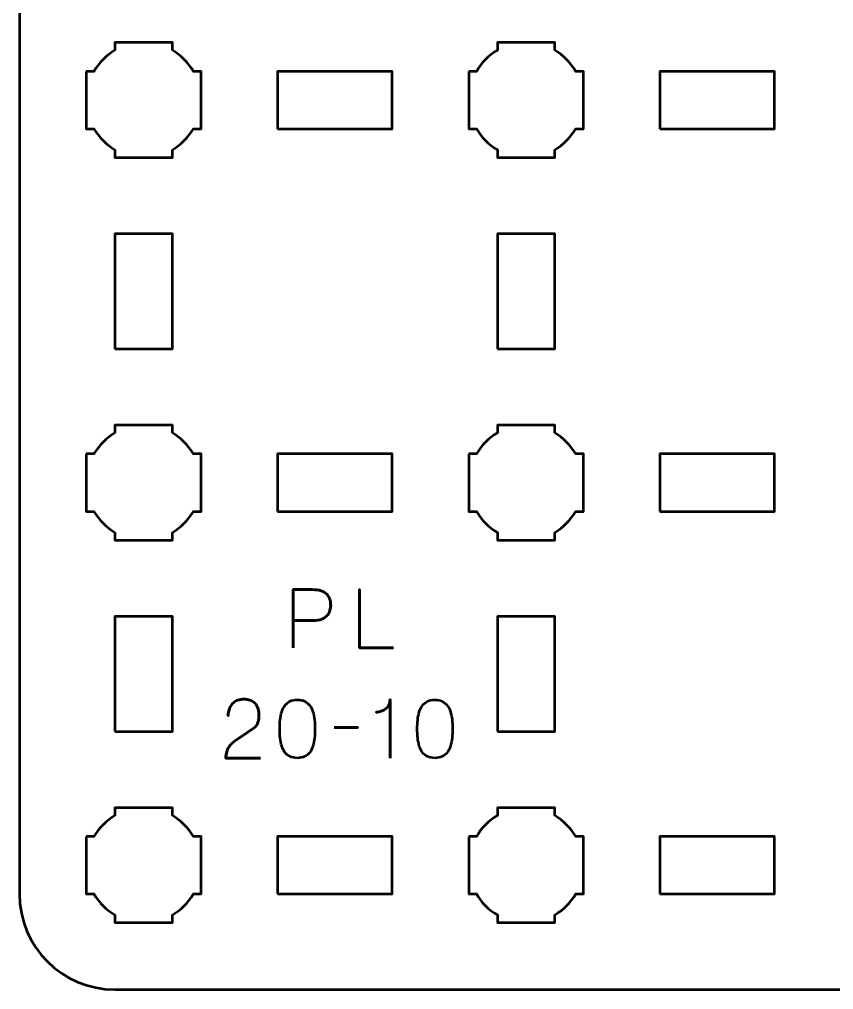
# Model space of a CAD drawing. Header units: centimetres. Extents: x -30.1 to 9.2, y -24.5 to -5.2.
# Drawn here: x -30.15 to -25.89, y -24.5 to -19.43 of the extents above; entities that cross this region are included whole.
import ezdxf

# ---------------------------------------------------------------- set-up
doc = ezdxf.new("R2010")
doc.units = ezdxf.units.CM
doc.header["$MEASUREMENT"] = 0
doc.layers.add('Layer 1', color=7, linetype='Continuous')

msp = doc.modelspace()

# ---------------------------------------------------------------- linework, layer by layer
at = {"layer": 'Layer 1', "lineweight": 53}
for points in [[(-28.8, -20), (-28.2, -20), (-28.2, -19.7), (-28.8, -19.7), (-28.8, -20)], [(-26.8, -20), (-26.2, -20), (-26.2, -19.7), (-26.8, -19.7), (-26.8, -20)], [(-29.65, -21.15), (-29.35, -21.15), (-29.35, -20.55), (-29.65, -20.55), (-29.65, -21.15)], [(-27.65, -21.15), (-27.35, -21.15), (-27.35, -20.55), (-27.65, -20.55), (-27.65, -21.15)], [(-28.8, -22), (-28.2, -22), (-28.2, -21.7), (-28.8, -21.7), (-28.8, -22)], [(-26.8, -22), (-26.2, -22), (-26.2, -21.7), (-26.8, -21.7), (-26.8, -22)], [(-29.65, -23.15), (-29.35, -23.15), (-29.35, -22.55), (-29.65, -22.55), (-29.65, -23.15)], [(-27.65, -23.15), (-27.35, -23.15), (-27.35, -22.55), (-27.65, -22.55), (-27.65, -23.15)], [(-28.8, -24), (-28.2, -24), (-28.2, -23.7), (-28.8, -23.7), (-28.8, -24)], [(-26.8, -24), (-26.2, -24), (-26.2, -23.7), (-26.8, -23.7), (-26.8, -24)]]:
    msp.add_lwpolyline(points, close=True, dxfattribs=at)
for points, knots in [([(-30.15, -24), (-30.15, -24), (-30.15, -5.7), (-30.15, -5.7), (-30.15, -5.7), (-30.15, -5.42391), (-29.92609, -5.2), (-29.65, -5.2), (-29.65, -5.2), (-29.65, -5.2), (8.65, -5.2), (8.65, -5.2), (8.65, -5.2), (8.92609, -5.2), (9.15, -5.42391), (9.15, -5.7), (9.15, -5.7), (9.15, -5.7), (9.15, -24), (9.15, -24), (9.15, -24), (9.15, -24.27609), (8.92609, -24.5), (8.65, -24.5), (8.65, -24.5), (8.65, -24.5), (-29.65, -24.5), (-29.65, -24.5), (-29.65, -24.5), (-29.92609, -24.5), (-30.15, -24.27609), (-30.15, -24)], [0, 0, 0, 0, 0.125, 0.125, 0.125, 0.125, 0.25, 0.25, 0.25, 0.25, 0.375, 0.375, 0.375, 0.375, 0.5, 0.5, 0.5, 0.5, 0.625, 0.625, 0.625, 0.625, 0.75, 0.75, 0.75, 0.75, 0.875, 0.875, 0.875, 0.875, 1, 1, 1, 1]), ([(-29.8, -19.7), (-29.8, -19.7), (-29.75985, -19.7), (-29.75985, -19.7), (-29.75985, -19.7), (-29.7335, -19.65447), (-29.69553, -19.6165), (-29.65, -19.59015), (-29.65, -19.59015), (-29.65, -19.59015), (-29.65, -19.55), (-29.65, -19.55), (-29.65, -19.55), (-29.65, -19.55), (-29.5, -19.55), (-29.5, -19.55), (-29.5, -19.55), (-29.5, -19.55), (-29.35, -19.55), (-29.35, -19.55), (-29.35, -19.55), (-29.35, -19.55), (-29.35, -19.59015), (-29.35, -19.59015), (-29.35, -19.59015), (-29.30447, -19.6165), (-29.2665, -19.65447), (-29.24015, -19.7), (-29.24015, -19.7), (-29.24015, -19.7), (-29.2, -19.7), (-29.2, -19.7), (-29.2, -19.7), (-29.2, -19.7), (-29.2, -19.85), (-29.2, -19.85), (-29.2, -19.85), (-29.2, -19.85), (-29.2, -20), (-29.2, -20), (-29.2, -20), (-29.2, -20), (-29.24015, -20), (-29.24015, -20), (-29.24015, -20), (-29.2665, -20.04553), (-29.30447, -20.0835), (-29.35, -20.10985), (-29.35, -20.10985), (-29.35, -20.10985), (-29.35, -20.15), (-29.35, -20.15), (-29.35, -20.15), (-29.35, -20.15), (-29.5, -20.15), (-29.5, -20.15), (-29.5, -20.15), (-29.5, -20.15), (-29.65, -20.15), (-29.65, -20.15), (-29.65, -20.15), (-29.65, -20.15), (-29.65, -20.10985), (-29.65, -20.10985), (-29.65, -20.10985), (-29.69553, -20.0835), (-29.7335, -20.04553), (-29.75985, -20), (-29.75985, -20), (-29.75985, -20), (-29.8, -20), (-29.8, -20), (-29.8, -20), (-29.8, -20), (-29.8, -19.85), (-29.8, -19.85), (-29.8, -19.85), (-29.8, -19.85), (-29.8, -19.7), (-29.8, -19.7)], [0, 0, 0, 0, 0.05, 0.05, 0.05, 0.05, 0.1, 0.1, 0.1, 0.1, 0.15, 0.15, 0.15, 0.15, 0.2, 0.2, 0.2, 0.2, 0.25, 0.25, 0.25, 0.25, 0.3, 0.3, 0.3, 0.3, 0.35, 0.35, 0.35, 0.35, 0.4, 0.4, 0.4, 0.4, 0.45, 0.45, 0.45, 0.45, 0.5, 0.5, 0.5, 0.5, 0.55, 0.55, 0.55, 0.55, 0.6, 0.6, 0.6, 0.6, 0.65, 0.65, 0.65, 0.65, 0.7, 0.7, 0.7, 0.7, 0.75, 0.75, 0.75, 0.75, 0.8, 0.8, 0.8, 0.8, 0.85, 0.85, 0.85, 0.85, 0.9, 0.9, 0.9, 0.9, 0.95, 0.95, 0.95, 0.95, 1, 1, 1, 1]), ([(-27.8, -19.7), (-27.8, -19.7), (-27.75985, -19.7), (-27.75985, -19.7), (-27.75985, -19.7), (-27.7335, -19.65447), (-27.69553, -19.6165), (-27.65, -19.59015), (-27.65, -19.59015), (-27.65, -19.59015), (-27.65, -19.55), (-27.65, -19.55), (-27.65, -19.55), (-27.65, -19.55), (-27.5, -19.55), (-27.5, -19.55), (-27.5, -19.55), (-27.5, -19.55), (-27.35, -19.55), (-27.35, -19.55), (-27.35, -19.55), (-27.35, -19.55), (-27.35, -19.59015), (-27.35, -19.59015), (-27.35, -19.59015), (-27.30447, -19.6165), (-27.2665, -19.65447), (-27.24015, -19.7), (-27.24015, -19.7), (-27.24015, -19.7), (-27.2, -19.7), (-27.2, -19.7), (-27.2, -19.7), (-27.2, -19.7), (-27.2, -19.85), (-27.2, -19.85), (-27.2, -19.85), (-27.2, -19.85), (-27.2, -20), (-27.2, -20), (-27.2, -20), (-27.2, -20), (-27.24015, -20), (-27.24015, -20), (-27.24015, -20), (-27.2665, -20.04553), (-27.30447, -20.0835), (-27.35, -20.10985), (-27.35, -20.10985), (-27.35, -20.10985), (-27.35, -20.15), (-27.35, -20.15), (-27.35, -20.15), (-27.35, -20.15), (-27.5, -20.15), (-27.5, -20.15), (-27.5, -20.15), (-27.5, -20.15), (-27.65, -20.15), (-27.65, -20.15), (-27.65, -20.15), (-27.65, -20.15), (-27.65, -20.10985), (-27.65, -20.10985), (-27.65, -20.10985), (-27.69553, -20.0835), (-27.7335, -20.04553), (-27.75985, -20), (-27.75985, -20), (-27.75985, -20), (-27.8, -20), (-27.8, -20), (-27.8, -20), (-27.8, -20), (-27.8, -19.85), (-27.8, -19.85), (-27.8, -19.85), (-27.8, -19.85), (-27.8, -19.7), (-27.8, -19.7)], [0, 0, 0, 0, 0.05, 0.05, 0.05, 0.05, 0.1, 0.1, 0.1, 0.1, 0.15, 0.15, 0.15, 0.15, 0.2, 0.2, 0.2, 0.2, 0.25, 0.25, 0.25, 0.25, 0.3, 0.3, 0.3, 0.3, 0.35, 0.35, 0.35, 0.35, 0.4, 0.4, 0.4, 0.4, 0.45, 0.45, 0.45, 0.45, 0.5, 0.5, 0.5, 0.5, 0.55, 0.55, 0.55, 0.55, 0.6, 0.6, 0.6, 0.6, 0.65, 0.65, 0.65, 0.65, 0.7, 0.7, 0.7, 0.7, 0.75, 0.75, 0.75, 0.75, 0.8, 0.8, 0.8, 0.8, 0.85, 0.85, 0.85, 0.85, 0.9, 0.9, 0.9, 0.9, 0.95, 0.95, 0.95, 0.95, 1, 1, 1, 1]), ([(-29.8, -21.7), (-29.8, -21.7), (-29.75985, -21.7), (-29.75985, -21.7), (-29.75985, -21.7), (-29.7335, -21.65447), (-29.69553, -21.6165), (-29.65, -21.59015), (-29.65, -21.59015), (-29.65, -21.59015), (-29.65, -21.55), (-29.65, -21.55), (-29.65, -21.55), (-29.65, -21.55), (-29.5, -21.55), (-29.5, -21.55), (-29.5, -21.55), (-29.5, -21.55), (-29.35, -21.55), (-29.35, -21.55), (-29.35, -21.55), (-29.35, -21.55), (-29.35, -21.59015), (-29.35, -21.59015), (-29.35, -21.59015), (-29.30447, -21.6165), (-29.2665, -21.65447), (-29.24015, -21.7), (-29.24015, -21.7), (-29.24015, -21.7), (-29.2, -21.7), (-29.2, -21.7), (-29.2, -21.7), (-29.2, -21.7), (-29.2, -21.85), (-29.2, -21.85), (-29.2, -21.85), (-29.2, -21.85), (-29.2, -22), (-29.2, -22), (-29.2, -22), (-29.2, -22), (-29.24015, -22), (-29.24015, -22), (-29.24015, -22), (-29.2665, -22.04553), (-29.30447, -22.0835), (-29.35, -22.10985), (-29.35, -22.10985), (-29.35, -22.10985), (-29.35, -22.15), (-29.35, -22.15), (-29.35, -22.15), (-29.35, -22.15), (-29.5, -22.15), (-29.5, -22.15), (-29.5, -22.15), (-29.5, -22.15), (-29.65, -22.15), (-29.65, -22.15), (-29.65, -22.15), (-29.65, -22.15), (-29.65, -22.10985), (-29.65, -22.10985), (-29.65, -22.10985), (-29.69553, -22.0835), (-29.7335, -22.04553), (-29.75985, -22), (-29.75985, -22), (-29.75985, -22), (-29.8, -22), (-29.8, -22), (-29.8, -22), (-29.8, -22), (-29.8, -21.85), (-29.8, -21.85), (-29.8, -21.85), (-29.8, -21.85), (-29.8, -21.7), (-29.8, -21.7)], [0, 0, 0, 0, 0.05, 0.05, 0.05, 0.05, 0.1, 0.1, 0.1, 0.1, 0.15, 0.15, 0.15, 0.15, 0.2, 0.2, 0.2, 0.2, 0.25, 0.25, 0.25, 0.25, 0.3, 0.3, 0.3, 0.3, 0.35, 0.35, 0.35, 0.35, 0.4, 0.4, 0.4, 0.4, 0.45, 0.45, 0.45, 0.45, 0.5, 0.5, 0.5, 0.5, 0.55, 0.55, 0.55, 0.55, 0.6, 0.6, 0.6, 0.6, 0.65, 0.65, 0.65, 0.65, 0.7, 0.7, 0.7, 0.7, 0.75, 0.75, 0.75, 0.75, 0.8, 0.8, 0.8, 0.8, 0.85, 0.85, 0.85, 0.85, 0.9, 0.9, 0.9, 0.9, 0.95, 0.95, 0.95, 0.95, 1, 1, 1, 1]), ([(-27.8, -21.7), (-27.8, -21.7), (-27.75985, -21.7), (-27.75985, -21.7), (-27.75985, -21.7), (-27.7335, -21.65447), (-27.69553, -21.6165), (-27.65, -21.59015), (-27.65, -21.59015), (-27.65, -21.59015), (-27.65, -21.55), (-27.65, -21.55), (-27.65, -21.55), (-27.65, -21.55), (-27.5, -21.55), (-27.5, -21.55), (-27.5, -21.55), (-27.5, -21.55), (-27.35, -21.55), (-27.35, -21.55), (-27.35, -21.55), (-27.35, -21.55), (-27.35, -21.59015), (-27.35, -21.59015), (-27.35, -21.59015), (-27.30447, -21.6165), (-27.2665, -21.65447), (-27.24015, -21.7), (-27.24015, -21.7), (-27.24015, -21.7), (-27.2, -21.7), (-27.2, -21.7), (-27.2, -21.7), (-27.2, -21.7), (-27.2, -21.85), (-27.2, -21.85), (-27.2, -21.85), (-27.2, -21.85), (-27.2, -22), (-27.2, -22), (-27.2, -22), (-27.2, -22), (-27.24015, -22), (-27.24015, -22), (-27.24015, -22), (-27.2665, -22.04553), (-27.30447, -22.0835), (-27.35, -22.10985), (-27.35, -22.10985), (-27.35, -22.10985), (-27.35, -22.15), (-27.35, -22.15), (-27.35, -22.15), (-27.35, -22.15), (-27.5, -22.15), (-27.5, -22.15), (-27.5, -22.15), (-27.5, -22.15), (-27.65, -22.15), (-27.65, -22.15), (-27.65, -22.15), (-27.65, -22.15), (-27.65, -22.10985), (-27.65, -22.10985), (-27.65, -22.10985), (-27.69553, -22.0835), (-27.7335, -22.04553), (-27.75985, -22), (-27.75985, -22), (-27.75985, -22), (-27.8, -22), (-27.8, -22), (-27.8, -22), (-27.8, -22), (-27.8, -21.85), (-27.8, -21.85), (-27.8, -21.85), (-27.8, -21.85), (-27.8, -21.7), (-27.8, -21.7)], [0, 0, 0, 0, 0.05, 0.05, 0.05, 0.05, 0.1, 0.1, 0.1, 0.1, 0.15, 0.15, 0.15, 0.15, 0.2, 0.2, 0.2, 0.2, 0.25, 0.25, 0.25, 0.25, 0.3, 0.3, 0.3, 0.3, 0.35, 0.35, 0.35, 0.35, 0.4, 0.4, 0.4, 0.4, 0.45, 0.45, 0.45, 0.45, 0.5, 0.5, 0.5, 0.5, 0.55, 0.55, 0.55, 0.55, 0.6, 0.6, 0.6, 0.6, 0.65, 0.65, 0.65, 0.65, 0.7, 0.7, 0.7, 0.7, 0.75, 0.75, 0.75, 0.75, 0.8, 0.8, 0.8, 0.8, 0.85, 0.85, 0.85, 0.85, 0.9, 0.9, 0.9, 0.9, 0.95, 0.95, 0.95, 0.95, 1, 1, 1, 1]), ([(-29.8, -23.7), (-29.8, -23.7), (-29.75985, -23.7), (-29.75985, -23.7), (-29.75985, -23.7), (-29.7335, -23.65447), (-29.69553, -23.6165), (-29.65, -23.59015), (-29.65, -23.59015), (-29.65, -23.59015), (-29.65, -23.55), (-29.65, -23.55), (-29.65, -23.55), (-29.65, -23.55), (-29.5, -23.55), (-29.5, -23.55), (-29.5, -23.55), (-29.5, -23.55), (-29.35, -23.55), (-29.35, -23.55), (-29.35, -23.55), (-29.35, -23.55), (-29.35, -23.59015), (-29.35, -23.59015), (-29.35, -23.59015), (-29.30447, -23.6165), (-29.2665, -23.65447), (-29.24015, -23.7), (-29.24015, -23.7), (-29.24015, -23.7), (-29.2, -23.7), (-29.2, -23.7), (-29.2, -23.7), (-29.2, -23.7), (-29.2, -23.85), (-29.2, -23.85), (-29.2, -23.85), (-29.2, -23.85), (-29.2, -24), (-29.2, -24), (-29.2, -24), (-29.2, -24), (-29.24015, -24), (-29.24015, -24), (-29.24015, -24), (-29.2665, -24.04553), (-29.30447, -24.0835), (-29.35, -24.10985), (-29.35, -24.10985), (-29.35, -24.10985), (-29.35, -24.15), (-29.35, -24.15), (-29.35, -24.15), (-29.35, -24.15), (-29.5, -24.15), (-29.5, -24.15), (-29.5, -24.15), (-29.5, -24.15), (-29.65, -24.15), (-29.65, -24.15), (-29.65, -24.15), (-29.65, -24.15), (-29.65, -24.10985), (-29.65, -24.10985), (-29.65, -24.10985), (-29.69553, -24.0835), (-29.7335, -24.04553), (-29.75985, -24), (-29.75985, -24), (-29.75985, -24), (-29.8, -24), (-29.8, -24), (-29.8, -24), (-29.8, -24), (-29.8, -23.85), (-29.8, -23.85), (-29.8, -23.85), (-29.8, -23.85), (-29.8, -23.7), (-29.8, -23.7)], [0, 0, 0, 0, 0.05, 0.05, 0.05, 0.05, 0.1, 0.1, 0.1, 0.1, 0.15, 0.15, 0.15, 0.15, 0.2, 0.2, 0.2, 0.2, 0.25, 0.25, 0.25, 0.25, 0.3, 0.3, 0.3, 0.3, 0.35, 0.35, 0.35, 0.35, 0.4, 0.4, 0.4, 0.4, 0.45, 0.45, 0.45, 0.45, 0.5, 0.5, 0.5, 0.5, 0.55, 0.55, 0.55, 0.55, 0.6, 0.6, 0.6, 0.6, 0.65, 0.65, 0.65, 0.65, 0.7, 0.7, 0.7, 0.7, 0.75, 0.75, 0.75, 0.75, 0.8, 0.8, 0.8, 0.8, 0.85, 0.85, 0.85, 0.85, 0.9, 0.9, 0.9, 0.9, 0.95, 0.95, 0.95, 0.95, 1, 1, 1, 1]), ([(-27.8, -23.7), (-27.8, -23.7), (-27.75985, -23.7), (-27.75985, -23.7), (-27.75985, -23.7), (-27.7335, -23.65447), (-27.69553, -23.6165), (-27.65, -23.59015), (-27.65, -23.59015), (-27.65, -23.59015), (-27.65, -23.55), (-27.65, -23.55), (-27.65, -23.55), (-27.65, -23.55), (-27.5, -23.55), (-27.5, -23.55), (-27.5, -23.55), (-27.5, -23.55), (-27.35, -23.55), (-27.35, -23.55), (-27.35, -23.55), (-27.35, -23.55), (-27.35, -23.59015), (-27.35, -23.59015), (-27.35, -23.59015), (-27.30447, -23.6165), (-27.2665, -23.65447), (-27.24015, -23.7), (-27.24015, -23.7), (-27.24015, -23.7), (-27.2, -23.7), (-27.2, -23.7), (-27.2, -23.7), (-27.2, -23.7), (-27.2, -23.85), (-27.2, -23.85), (-27.2, -23.85), (-27.2, -23.85), (-27.2, -24), (-27.2, -24), (-27.2, -24), (-27.2, -24), (-27.24015, -24), (-27.24015, -24), (-27.24015, -24), (-27.2665, -24.04553), (-27.30447, -24.0835), (-27.35, -24.10985), (-27.35, -24.10985), (-27.35, -24.10985), (-27.35, -24.15), (-27.35, -24.15), (-27.35, -24.15), (-27.35, -24.15), (-27.5, -24.15), (-27.5, -24.15), (-27.5, -24.15), (-27.5, -24.15), (-27.65, -24.15), (-27.65, -24.15), (-27.65, -24.15), (-27.65, -24.15), (-27.65, -24.10985), (-27.65, -24.10985), (-27.65, -24.10985), (-27.69553, -24.0835), (-27.7335, -24.04553), (-27.75985, -24), (-27.75985, -24), (-27.75985, -24), (-27.8, -24), (-27.8, -24), (-27.8, -24), (-27.8, -24), (-27.8, -23.85), (-27.8, -23.85), (-27.8, -23.85), (-27.8, -23.85), (-27.8, -23.7), (-27.8, -23.7)], [0, 0, 0, 0, 0.05, 0.05, 0.05, 0.05, 0.1, 0.1, 0.1, 0.1, 0.15, 0.15, 0.15, 0.15, 0.2, 0.2, 0.2, 0.2, 0.25, 0.25, 0.25, 0.25, 0.3, 0.3, 0.3, 0.3, 0.35, 0.35, 0.35, 0.35, 0.4, 0.4, 0.4, 0.4, 0.45, 0.45, 0.45, 0.45, 0.5, 0.5, 0.5, 0.5, 0.55, 0.55, 0.55, 0.55, 0.6, 0.6, 0.6, 0.6, 0.65, 0.65, 0.65, 0.65, 0.7, 0.7, 0.7, 0.7, 0.75, 0.75, 0.75, 0.75, 0.8, 0.8, 0.8, 0.8, 0.85, 0.85, 0.85, 0.85, 0.9, 0.9, 0.9, 0.9, 0.95, 0.95, 0.95, 0.95, 1, 1, 1, 1])]:
    msp.add_open_spline(points, degree=3, knots=knots, dxfattribs=at)
at = {"layer": 'Layer 1', "color": 5, "lineweight": 53}
for points, knots in [([(-28.71762, -22.71432), (-28.71762, -22.71432), (-28.71762, -22.4091), (-28.71762, -22.4091), (-28.71762, -22.4091), (-28.71762, -22.4091), (-28.62025, -22.4091), (-28.62025, -22.4091), (-28.62025, -22.4091), (-28.60078, -22.40917), (-28.58477, -22.41136), (-28.57214, -22.41559), (-28.57214, -22.41559), (-28.55958, -22.41975), (-28.5497, -22.42554), (-28.54257, -22.43288), (-28.54257, -22.43288), (-28.53545, -22.44014), (-28.53037, -22.44847), (-28.52726, -22.45785), (-28.52726, -22.45785), (-28.52423, -22.46724), (-28.52247, -22.47704), (-28.52204, -22.48742), (-28.52204, -22.48742), (-28.52155, -22.49779), (-28.52275, -22.50795), (-28.52557, -22.51782), (-28.52557, -22.51782), (-28.52846, -22.5277), (-28.53333, -22.53666), (-28.54032, -22.54471), (-28.54032, -22.54471), (-28.54723, -22.55275), (-28.55661, -22.55917), (-28.5684, -22.5639), (-28.5684, -22.5639), (-28.58018, -22.56869), (-28.59478, -22.57109), (-28.61221, -22.57123), (-28.61221, -22.57123), (-28.61221, -22.57123), (-28.71762, -22.57123), (-28.71762, -22.57123), (-28.71762, -22.57123), (-28.71762, -22.57123), (-28.61221, -22.57123), (-28.61221, -22.57123), (-28.61221, -22.57123), (-28.59514, -22.57109), (-28.58067, -22.56869), (-28.56896, -22.5639), (-28.56896, -22.5639), (-28.55718, -22.55917), (-28.54779, -22.55275), (-28.54074, -22.54471), (-28.54074, -22.54471), (-28.53375, -22.53666), (-28.52874, -22.5277), (-28.52578, -22.51782), (-28.52578, -22.51782), (-28.52282, -22.50795), (-28.52155, -22.49779), (-28.52204, -22.48742), (-28.52204, -22.48742), (-28.52247, -22.47704), (-28.52423, -22.46724), (-28.5274, -22.45785), (-28.5274, -22.45785), (-28.53051, -22.44847), (-28.53573, -22.44014), (-28.54286, -22.43288), (-28.54286, -22.43288), (-28.55005, -22.42554), (-28.55993, -22.41975), (-28.57249, -22.41559), (-28.57249, -22.41559), (-28.58512, -22.41136), (-28.60099, -22.40917), (-28.62025, -22.4091), (-28.62025, -22.4091), (-28.62025, -22.4091), (-28.71762, -22.4091), (-28.71762, -22.4091), (-28.71762, -22.4091), (-28.71762, -22.4091), (-28.71762, -22.71432), (-28.71762, -22.71432)], [0, 0, 0, 0, 0.0454545, 0.0454545, 0.0454545, 0.0454545, 0.0909091, 0.0909091, 0.0909091, 0.0909091, 0.1363636, 0.1363636, 0.1363636, 0.1363636, 0.1818182, 0.1818182, 0.1818182, 0.1818182, 0.2272727, 0.2272727, 0.2272727, 0.2272727, 0.2727273, 0.2727273, 0.2727273, 0.2727273, 0.3181818, 0.3181818, 0.3181818, 0.3181818, 0.3636364, 0.3636364, 0.3636364, 0.3636364, 0.4090909, 0.4090909, 0.4090909, 0.4090909, 0.4545455, 0.4545455, 0.4545455, 0.4545455, 0.5, 0.5, 0.5, 0.5, 0.5454545, 0.5454545, 0.5454545, 0.5454545, 0.5909091, 0.5909091, 0.5909091, 0.5909091, 0.6363636, 0.6363636, 0.6363636, 0.6363636, 0.6818182, 0.6818182, 0.6818182, 0.6818182, 0.7272727, 0.7272727, 0.7272727, 0.7272727, 0.7727273, 0.7727273, 0.7727273, 0.7727273, 0.8181818, 0.8181818, 0.8181818, 0.8181818, 0.8636364, 0.8636364, 0.8636364, 0.8636364, 0.9090909, 0.9090909, 0.9090909, 0.9090909, 0.9545455, 0.9545455, 0.9545455, 0.9545455, 1, 1, 1, 1]), ([(-28.19312, -22.71432), (-28.19312, -22.71432), (-28.37134, -22.71432), (-28.37134, -22.71432), (-28.37134, -22.71432), (-28.37134, -22.71432), (-28.37134, -22.4091), (-28.37134, -22.4091), (-28.37134, -22.4091), (-28.37134, -22.4091), (-28.37134, -22.71432), (-28.37134, -22.71432), (-28.37134, -22.71432), (-28.37134, -22.71432), (-28.19312, -22.71432), (-28.19312, -22.71432)], [0, 0, 0, 0, 0.25, 0.25, 0.25, 0.25, 0.5, 0.5, 0.5, 0.5, 0.75, 0.75, 0.75, 0.75, 1, 1, 1, 1]), ([(-28.88843, -23.28963), (-28.88843, -23.28963), (-29.07004, -23.28963), (-29.07004, -23.28963), (-29.07004, -23.28963), (-29.06969, -23.27735), (-29.06814, -23.26649), (-29.06552, -23.25717), (-29.06552, -23.25717), (-29.06284, -23.24786), (-29.05925, -23.23968), (-29.0548, -23.23262), (-29.0548, -23.23262), (-29.05028, -23.22557), (-29.04513, -23.21929), (-29.03928, -23.21378), (-29.03928, -23.21378), (-29.03342, -23.20821), (-29.02714, -23.20313), (-29.02037, -23.19833), (-29.02037, -23.19833), (-29.0136, -23.1936), (-29.00661, -23.18888), (-28.99934, -23.18422), (-28.99934, -23.18422), (-28.99934, -23.18422), (-28.92695, -23.13596), (-28.92695, -23.13596), (-28.92695, -23.13596), (-28.91955, -23.13074), (-28.91376, -23.12503), (-28.90967, -23.11889), (-28.90967, -23.11889), (-28.90551, -23.11275), (-28.90261, -23.10626), (-28.90085, -23.09941), (-28.90085, -23.09941), (-28.89916, -23.09264), (-28.8981, -23.08566), (-28.89775, -23.0786), (-28.89775, -23.0786), (-28.89739, -23.07147), (-28.89725, -23.06435), (-28.89732, -23.05722), (-28.89732, -23.05722), (-28.89732, -23.05137), (-28.8981, -23.04509), (-28.89965, -23.03831), (-28.89965, -23.03831), (-28.90127, -23.03161), (-28.90381, -23.02491), (-28.90741, -23.01828), (-28.90741, -23.01828), (-28.91101, -23.01164), (-28.91581, -23.00558), (-28.9218, -23.00007), (-28.9218, -23.00007), (-28.9278, -22.99464), (-28.93521, -22.99027), (-28.94403, -22.98695), (-28.94403, -22.98695), (-28.95285, -22.98363), (-28.96322, -22.98194), (-28.97521, -22.98187), (-28.97521, -22.98187), (-28.98728, -22.98194), (-28.99793, -22.98363), (-29.00711, -22.98688), (-29.00711, -22.98688), (-29.01628, -22.99012), (-29.02411, -22.99464), (-29.0306, -23.00035), (-29.0306, -23.00035), (-29.03709, -23.00607), (-29.04231, -23.0127), (-29.0464, -23.02011), (-29.0464, -23.02011), (-29.0505, -23.02752), (-29.05346, -23.03542), (-29.05536, -23.04375), (-29.05536, -23.04375), (-29.05727, -23.05207), (-29.05819, -23.06054), (-29.05819, -23.06908), (-29.05819, -23.06908), (-29.05819, -23.06054), (-29.05727, -23.05207), (-29.05536, -23.04375), (-29.05536, -23.04375), (-29.05346, -23.03542), (-29.0505, -23.02752), (-29.0464, -23.02011), (-29.0464, -23.02011), (-29.04231, -23.0127), (-29.03709, -23.00607), (-29.0306, -23.00035), (-29.0306, -23.00035), (-29.02411, -22.99464), (-29.01628, -22.99012), (-29.00711, -22.98688), (-29.00711, -22.98688), (-28.99793, -22.98363), (-28.98728, -22.98194), (-28.97521, -22.98187), (-28.97521, -22.98187), (-28.96322, -22.98194), (-28.95285, -22.98363), (-28.94403, -22.98695), (-28.94403, -22.98695), (-28.93521, -22.99027), (-28.9278, -22.99464), (-28.9218, -23.00007), (-28.9218, -23.00007), (-28.91581, -23.00558), (-28.91101, -23.01164), (-28.90741, -23.01828), (-28.90741, -23.01828), (-28.90381, -23.02491), (-28.90127, -23.03161), (-28.89965, -23.03831), (-28.89965, -23.03831), (-28.8981, -23.04509), (-28.89732, -23.05137), (-28.89732, -23.05722), (-28.89732, -23.05722), (-28.89725, -23.06435), (-28.89739, -23.07147), (-28.89775, -23.0786), (-28.89775, -23.0786), (-28.8981, -23.08566), (-28.89916, -23.09264), (-28.90085, -23.09941), (-28.90085, -23.09941), (-28.90261, -23.10626), (-28.90551, -23.11275), (-28.90967, -23.11889), (-28.90967, -23.11889), (-28.91376, -23.12503), (-28.91955, -23.13074), (-28.92695, -23.13596), (-28.92695, -23.13596), (-28.92695, -23.13596), (-28.99934, -23.18422), (-28.99934, -23.18422), (-28.99934, -23.18422), (-29.00661, -23.18888), (-29.0136, -23.1936), (-29.02037, -23.19833), (-29.02037, -23.19833), (-29.02714, -23.20313), (-29.03342, -23.20821), (-29.03928, -23.21378), (-29.03928, -23.21378), (-29.04513, -23.21929), (-29.05028, -23.22557), (-29.0548, -23.23262), (-29.0548, -23.23262), (-29.05925, -23.23968), (-29.06284, -23.24786), (-29.06552, -23.25717), (-29.06552, -23.25717), (-29.06814, -23.26649), (-29.06969, -23.27735), (-29.07004, -23.28963), (-29.07004, -23.28963), (-29.07004, -23.28963), (-28.88843, -23.28963), (-28.88843, -23.28963)], [0, 0, 0, 0, 0.0238095, 0.0238095, 0.0238095, 0.0238095, 0.047619, 0.047619, 0.047619, 0.047619, 0.0714286, 0.0714286, 0.0714286, 0.0714286, 0.0952381, 0.0952381, 0.0952381, 0.0952381, 0.1190476, 0.1190476, 0.1190476, 0.1190476, 0.1428571, 0.1428571, 0.1428571, 0.1428571, 0.1666667, 0.1666667, 0.1666667, 0.1666667, 0.1904762, 0.1904762, 0.1904762, 0.1904762, 0.2142857, 0.2142857, 0.2142857, 0.2142857, 0.2380952, 0.2380952, 0.2380952, 0.2380952, 0.2619048, 0.2619048, 0.2619048, 0.2619048, 0.2857143, 0.2857143, 0.2857143, 0.2857143, 0.3095238, 0.3095238, 0.3095238, 0.3095238, 0.3333333, 0.3333333, 0.3333333, 0.3333333, 0.3571429, 0.3571429, 0.3571429, 0.3571429, 0.3809524, 0.3809524, 0.3809524, 0.3809524, 0.4047619, 0.4047619, 0.4047619, 0.4047619, 0.4285714, 0.4285714, 0.4285714, 0.4285714, 0.452381, 0.452381, 0.452381, 0.452381, 0.4761905, 0.4761905, 0.4761905, 0.4761905, 0.5, 0.5, 0.5, 0.5, 0.5238095, 0.5238095, 0.5238095, 0.5238095, 0.547619, 0.547619, 0.547619, 0.547619, 0.5714286, 0.5714286, 0.5714286, 0.5714286, 0.5952381, 0.5952381, 0.5952381, 0.5952381, 0.6190476, 0.6190476, 0.6190476, 0.6190476, 0.6428571, 0.6428571, 0.6428571, 0.6428571, 0.6666667, 0.6666667, 0.6666667, 0.6666667, 0.6904762, 0.6904762, 0.6904762, 0.6904762, 0.7142857, 0.7142857, 0.7142857, 0.7142857, 0.7380952, 0.7380952, 0.7380952, 0.7380952, 0.7619048, 0.7619048, 0.7619048, 0.7619048, 0.7857143, 0.7857143, 0.7857143, 0.7857143, 0.8095238, 0.8095238, 0.8095238, 0.8095238, 0.8333333, 0.8333333, 0.8333333, 0.8333333, 0.8571429, 0.8571429, 0.8571429, 0.8571429, 0.8809524, 0.8809524, 0.8809524, 0.8809524, 0.9047619, 0.9047619, 0.9047619, 0.9047619, 0.9285714, 0.9285714, 0.9285714, 0.9285714, 0.952381, 0.952381, 0.952381, 0.952381, 0.9761905, 0.9761905, 0.9761905, 0.9761905, 1, 1, 1, 1]), ([(-28.69624, -23.28963), (-28.68143, -23.28956), (-28.66866, -23.28695), (-28.658, -23.28187), (-28.658, -23.28187), (-28.64742, -23.27679), (-28.6386, -23.26952), (-28.63155, -23.26028), (-28.63155, -23.26028), (-28.62456, -23.25097), (-28.61906, -23.23996), (-28.61497, -23.22726), (-28.61497, -23.22726), (-28.61094, -23.21456), (-28.60805, -23.20066), (-28.60643, -23.18542), (-28.60643, -23.18542), (-28.60473, -23.17018), (-28.60389, -23.15416), (-28.60396, -23.13723), (-28.60396, -23.13723), (-28.60389, -23.12037), (-28.60473, -23.10435), (-28.60643, -23.08918), (-28.60643, -23.08918), (-28.60805, -23.07401), (-28.61094, -23.06004), (-28.61497, -23.04734), (-28.61497, -23.04734), (-28.61906, -23.03471), (-28.62456, -23.02371), (-28.63155, -23.01432), (-28.63155, -23.01432), (-28.6386, -23.00501), (-28.64742, -22.99774), (-28.658, -22.99266), (-28.658, -22.99266), (-28.66866, -22.98751), (-28.68143, -22.9849), (-28.69624, -22.98483), (-28.69624, -22.98483), (-28.71106, -22.9849), (-28.72383, -22.98751), (-28.73449, -22.99266), (-28.73449, -22.99266), (-28.74507, -22.99774), (-28.75389, -23.00501), (-28.76094, -23.01432), (-28.76094, -23.01432), (-28.76793, -23.02371), (-28.77343, -23.03471), (-28.77752, -23.04734), (-28.77752, -23.04734), (-28.78155, -23.06004), (-28.78444, -23.07401), (-28.78606, -23.08918), (-28.78606, -23.08918), (-28.78775, -23.10435), (-28.7886, -23.12037), (-28.78853, -23.13723), (-28.78853, -23.13723), (-28.7886, -23.15416), (-28.78775, -23.17018), (-28.78606, -23.18542), (-28.78606, -23.18542), (-28.78444, -23.20066), (-28.78155, -23.21456), (-28.77752, -23.22726), (-28.77752, -23.22726), (-28.77343, -23.23996), (-28.76793, -23.25097), (-28.76094, -23.26028), (-28.76094, -23.26028), (-28.75389, -23.26952), (-28.74507, -23.27679), (-28.73449, -23.28187), (-28.73449, -23.28187), (-28.72383, -23.28695), (-28.71106, -23.28956), (-28.69624, -23.28963)], [0, 0, 0, 0, 0.05, 0.05, 0.05, 0.05, 0.1, 0.1, 0.1, 0.1, 0.15, 0.15, 0.15, 0.15, 0.2, 0.2, 0.2, 0.2, 0.25, 0.25, 0.25, 0.25, 0.3, 0.3, 0.3, 0.3, 0.35, 0.35, 0.35, 0.35, 0.4, 0.4, 0.4, 0.4, 0.45, 0.45, 0.45, 0.45, 0.5, 0.5, 0.5, 0.5, 0.55, 0.55, 0.55, 0.55, 0.6, 0.6, 0.6, 0.6, 0.65, 0.65, 0.65, 0.65, 0.7, 0.7, 0.7, 0.7, 0.75, 0.75, 0.75, 0.75, 0.8, 0.8, 0.8, 0.8, 0.85, 0.85, 0.85, 0.85, 0.9, 0.9, 0.9, 0.9, 0.95, 0.95, 0.95, 0.95, 1, 1, 1, 1]), ([(-28.69624, -23.28963), (-28.68143, -23.28956), (-28.66866, -23.28695), (-28.658, -23.28187), (-28.658, -23.28187), (-28.64742, -23.27679), (-28.6386, -23.26952), (-28.63155, -23.26028), (-28.63155, -23.26028), (-28.62456, -23.25097), (-28.61906, -23.23996), (-28.61497, -23.22726), (-28.61497, -23.22726), (-28.61094, -23.21456), (-28.60805, -23.20066), (-28.60643, -23.18542), (-28.60643, -23.18542), (-28.60473, -23.17018), (-28.60389, -23.15416), (-28.60396, -23.13723), (-28.60396, -23.13723), (-28.60389, -23.12037), (-28.60473, -23.10435), (-28.60643, -23.08918), (-28.60643, -23.08918), (-28.60805, -23.07401), (-28.61094, -23.06004), (-28.61497, -23.04734), (-28.61497, -23.04734), (-28.61906, -23.03471), (-28.62456, -23.02371), (-28.63155, -23.01432), (-28.63155, -23.01432), (-28.6386, -23.00501), (-28.64742, -22.99774), (-28.658, -22.99266), (-28.658, -22.99266), (-28.66866, -22.98751), (-28.68143, -22.9849), (-28.69624, -22.98483), (-28.69624, -22.98483), (-28.71106, -22.9849), (-28.72383, -22.98751), (-28.73449, -22.99266), (-28.73449, -22.99266), (-28.74507, -22.99774), (-28.75389, -23.00501), (-28.76094, -23.01432), (-28.76094, -23.01432), (-28.76793, -23.02371), (-28.77343, -23.03471), (-28.77752, -23.04734), (-28.77752, -23.04734), (-28.78155, -23.06004), (-28.78444, -23.07401), (-28.78606, -23.08918), (-28.78606, -23.08918), (-28.78775, -23.10435), (-28.7886, -23.12037), (-28.78853, -23.13723), (-28.78853, -23.13723), (-28.7886, -23.15416), (-28.78775, -23.17018), (-28.78606, -23.18542), (-28.78606, -23.18542), (-28.78444, -23.20066), (-28.78155, -23.21456), (-28.77752, -23.22726), (-28.77752, -23.22726), (-28.77343, -23.23996), (-28.76793, -23.25097), (-28.76094, -23.26028), (-28.76094, -23.26028), (-28.75389, -23.26952), (-28.74507, -23.27679), (-28.73449, -23.28187), (-28.73449, -23.28187), (-28.72383, -23.28695), (-28.71106, -23.28956), (-28.69624, -23.28963)], [0, 0, 0, 0, 0.05, 0.05, 0.05, 0.05, 0.1, 0.1, 0.1, 0.1, 0.15, 0.15, 0.15, 0.15, 0.2, 0.2, 0.2, 0.2, 0.25, 0.25, 0.25, 0.25, 0.3, 0.3, 0.3, 0.3, 0.35, 0.35, 0.35, 0.35, 0.4, 0.4, 0.4, 0.4, 0.45, 0.45, 0.45, 0.45, 0.5, 0.5, 0.5, 0.5, 0.55, 0.55, 0.55, 0.55, 0.6, 0.6, 0.6, 0.6, 0.65, 0.65, 0.65, 0.65, 0.7, 0.7, 0.7, 0.7, 0.75, 0.75, 0.75, 0.75, 0.8, 0.8, 0.8, 0.8, 0.85, 0.85, 0.85, 0.85, 0.9, 0.9, 0.9, 0.9, 0.95, 0.95, 0.95, 0.95, 1, 1, 1, 1]), ([(-28.21153, -23.28963), (-28.21153, -23.28963), (-28.21153, -22.98441), (-28.21153, -22.98441), (-28.21153, -22.98441), (-28.2116, -22.99478), (-28.21344, -23.00367), (-28.21697, -23.01108), (-28.21697, -23.01108), (-28.22042, -23.01856), (-28.22501, -23.0247), (-28.23065, -23.02963), (-28.23065, -23.02963), (-28.2363, -23.03457), (-28.24237, -23.03852), (-28.24886, -23.04149), (-28.24886, -23.04149), (-28.25535, -23.04438), (-28.26163, -23.04657), (-28.2677, -23.04791), (-28.2677, -23.04791), (-28.27383, -23.04932), (-28.27906, -23.05017), (-28.2835, -23.05045), (-28.2835, -23.05045), (-28.27906, -23.05017), (-28.27383, -23.04932), (-28.2677, -23.04791), (-28.2677, -23.04791), (-28.26163, -23.04657), (-28.25535, -23.04438), (-28.24886, -23.04149), (-28.24886, -23.04149), (-28.24237, -23.03852), (-28.2363, -23.03457), (-28.23065, -23.02963), (-28.23065, -23.02963), (-28.22501, -23.0247), (-28.22042, -23.01856), (-28.21697, -23.01108), (-28.21697, -23.01108), (-28.21344, -23.00367), (-28.2116, -22.99478), (-28.21153, -22.98441), (-28.21153, -22.98441), (-28.21153, -22.98441), (-28.21153, -23.28963), (-28.21153, -23.28963)], [0, 0, 0, 0, 0.0833333, 0.0833333, 0.0833333, 0.0833333, 0.1666667, 0.1666667, 0.1666667, 0.1666667, 0.25, 0.25, 0.25, 0.25, 0.3333333, 0.3333333, 0.3333333, 0.3333333, 0.4166667, 0.4166667, 0.4166667, 0.4166667, 0.5, 0.5, 0.5, 0.5, 0.5833333, 0.5833333, 0.5833333, 0.5833333, 0.6666667, 0.6666667, 0.6666667, 0.6666667, 0.75, 0.75, 0.75, 0.75, 0.8333333, 0.8333333, 0.8333333, 0.8333333, 0.9166667, 0.9166667, 0.9166667, 0.9166667, 1, 1, 1, 1]), ([(-27.97701, -23.28963), (-27.9622, -23.28956), (-27.94943, -23.28695), (-27.93877, -23.28187), (-27.93877, -23.28187), (-27.92819, -23.27679), (-27.91937, -23.26952), (-27.91232, -23.26028), (-27.91232, -23.26028), (-27.90533, -23.25097), (-27.89983, -23.23996), (-27.89574, -23.22726), (-27.89574, -23.22726), (-27.89171, -23.21456), (-27.88882, -23.20066), (-27.8872, -23.18542), (-27.8872, -23.18542), (-27.8855, -23.17018), (-27.88466, -23.15416), (-27.88473, -23.13723), (-27.88473, -23.13723), (-27.88466, -23.12037), (-27.8855, -23.10435), (-27.8872, -23.08918), (-27.8872, -23.08918), (-27.88882, -23.07401), (-27.89171, -23.06004), (-27.89574, -23.04734), (-27.89574, -23.04734), (-27.89983, -23.03471), (-27.90533, -23.02371), (-27.91232, -23.01432), (-27.91232, -23.01432), (-27.91937, -23.00501), (-27.92819, -22.99774), (-27.93877, -22.99266), (-27.93877, -22.99266), (-27.94943, -22.98751), (-27.9622, -22.9849), (-27.97701, -22.98483), (-27.97701, -22.98483), (-27.99183, -22.9849), (-28.0046, -22.98751), (-28.01526, -22.99266), (-28.01526, -22.99266), (-28.02584, -22.99774), (-28.03466, -23.00501), (-28.04171, -23.01432), (-28.04171, -23.01432), (-28.0487, -23.02371), (-28.0542, -23.03471), (-28.05829, -23.04734), (-28.05829, -23.04734), (-28.06232, -23.06004), (-28.06521, -23.07401), (-28.06683, -23.08918), (-28.06683, -23.08918), (-28.06852, -23.10435), (-28.06937, -23.12037), (-28.0693, -23.13723), (-28.0693, -23.13723), (-28.06937, -23.15416), (-28.06852, -23.17018), (-28.06683, -23.18542), (-28.06683, -23.18542), (-28.06521, -23.20066), (-28.06232, -23.21456), (-28.05829, -23.22726), (-28.05829, -23.22726), (-28.0542, -23.23996), (-28.0487, -23.25097), (-28.04171, -23.26028), (-28.04171, -23.26028), (-28.03466, -23.26952), (-28.02584, -23.27679), (-28.01526, -23.28187), (-28.01526, -23.28187), (-28.0046, -23.28695), (-27.99183, -23.28956), (-27.97701, -23.28963)], [0, 0, 0, 0, 0.05, 0.05, 0.05, 0.05, 0.1, 0.1, 0.1, 0.1, 0.15, 0.15, 0.15, 0.15, 0.2, 0.2, 0.2, 0.2, 0.25, 0.25, 0.25, 0.25, 0.3, 0.3, 0.3, 0.3, 0.35, 0.35, 0.35, 0.35, 0.4, 0.4, 0.4, 0.4, 0.45, 0.45, 0.45, 0.45, 0.5, 0.5, 0.5, 0.5, 0.55, 0.55, 0.55, 0.55, 0.6, 0.6, 0.6, 0.6, 0.65, 0.65, 0.65, 0.65, 0.7, 0.7, 0.7, 0.7, 0.75, 0.75, 0.75, 0.75, 0.8, 0.8, 0.8, 0.8, 0.85, 0.85, 0.85, 0.85, 0.9, 0.9, 0.9, 0.9, 0.95, 0.95, 0.95, 0.95, 1, 1, 1, 1]), ([(-27.97701, -23.28963), (-27.9622, -23.28956), (-27.94943, -23.28695), (-27.93877, -23.28187), (-27.93877, -23.28187), (-27.92819, -23.27679), (-27.91937, -23.26952), (-27.91232, -23.26028), (-27.91232, -23.26028), (-27.90533, -23.25097), (-27.89983, -23.23996), (-27.89574, -23.22726), (-27.89574, -23.22726), (-27.89171, -23.21456), (-27.88882, -23.20066), (-27.8872, -23.18542), (-27.8872, -23.18542), (-27.8855, -23.17018), (-27.88466, -23.15416), (-27.88473, -23.13723), (-27.88473, -23.13723), (-27.88466, -23.12037), (-27.8855, -23.10435), (-27.8872, -23.08918), (-27.8872, -23.08918), (-27.88882, -23.07401), (-27.89171, -23.06004), (-27.89574, -23.04734), (-27.89574, -23.04734), (-27.89983, -23.03471), (-27.90533, -23.02371), (-27.91232, -23.01432), (-27.91232, -23.01432), (-27.91937, -23.00501), (-27.92819, -22.99774), (-27.93877, -22.99266), (-27.93877, -22.99266), (-27.94943, -22.98751), (-27.9622, -22.9849), (-27.97701, -22.98483), (-27.97701, -22.98483), (-27.99183, -22.9849), (-28.0046, -22.98751), (-28.01526, -22.99266), (-28.01526, -22.99266), (-28.02584, -22.99774), (-28.03466, -23.00501), (-28.04171, -23.01432), (-28.04171, -23.01432), (-28.0487, -23.02371), (-28.0542, -23.03471), (-28.05829, -23.04734), (-28.05829, -23.04734), (-28.06232, -23.06004), (-28.06521, -23.07401), (-28.06683, -23.08918), (-28.06683, -23.08918), (-28.06852, -23.10435), (-28.06937, -23.12037), (-28.0693, -23.13723), (-28.0693, -23.13723), (-28.06937, -23.15416), (-28.06852, -23.17018), (-28.06683, -23.18542), (-28.06683, -23.18542), (-28.06521, -23.20066), (-28.06232, -23.21456), (-28.05829, -23.22726), (-28.05829, -23.22726), (-28.0542, -23.23996), (-28.0487, -23.25097), (-28.04171, -23.26028), (-28.04171, -23.26028), (-28.03466, -23.26952), (-28.02584, -23.27679), (-28.01526, -23.28187), (-28.01526, -23.28187), (-28.0046, -23.28695), (-27.99183, -23.28956), (-27.97701, -23.28963)], [0, 0, 0, 0, 0.05, 0.05, 0.05, 0.05, 0.1, 0.1, 0.1, 0.1, 0.15, 0.15, 0.15, 0.15, 0.2, 0.2, 0.2, 0.2, 0.25, 0.25, 0.25, 0.25, 0.3, 0.3, 0.3, 0.3, 0.35, 0.35, 0.35, 0.35, 0.4, 0.4, 0.4, 0.4, 0.45, 0.45, 0.45, 0.45, 0.5, 0.5, 0.5, 0.5, 0.55, 0.55, 0.55, 0.55, 0.6, 0.6, 0.6, 0.6, 0.65, 0.65, 0.65, 0.65, 0.7, 0.7, 0.7, 0.7, 0.75, 0.75, 0.75, 0.75, 0.8, 0.8, 0.8, 0.8, 0.85, 0.85, 0.85, 0.85, 0.9, 0.9, 0.9, 0.9, 0.95, 0.95, 0.95, 0.95, 1, 1, 1, 1]), ([(-28.50363, -23.13003), (-28.50363, -23.13003), (-28.38044, -23.13003), (-28.38044, -23.13003), (-28.38044, -23.13003), (-28.38044, -23.13003), (-28.50363, -23.13003), (-28.50363, -23.13003)], [0, 0, 0, 0, 0.5, 0.5, 0.5, 0.5, 1, 1, 1, 1])]:
    msp.add_open_spline(points, degree=3, knots=knots, dxfattribs=at)

doc.saveas('drawing.dxf')
